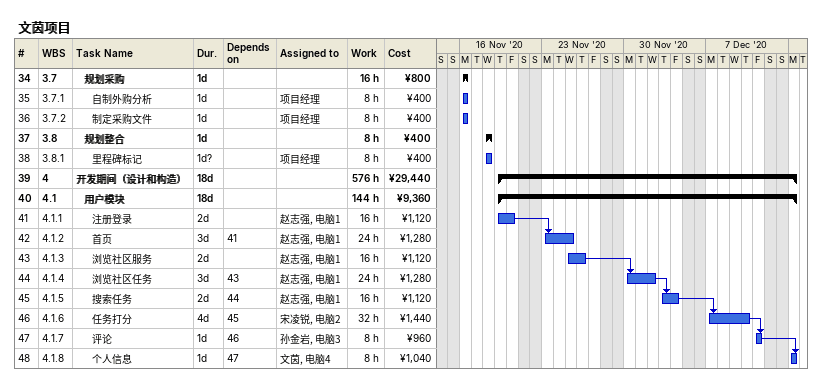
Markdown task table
文茵项目

| ID | WBS | Task | Duration | Start | Finish | Predecessors | Resources | Work (h) | Cost (¥) |
|---|---|---|---|---|---|---|---|---|---|
| 34 | 3.7 | **规划采购** | 1d | 2020-11-16 | 2020-11-16 |  |  | 16 | 800 |
| 35 | 3.7.1 | 自制外购分析 | 1d | 2020-11-16 | 2020-11-16 |  | 项目经理 | 8 | 400 |
| 36 | 3.7.2 | 制定采购文件 | 1d | 2020-11-16 | 2020-11-16 |  | 项目经理 | 8 | 400 |
| 37 | 3.8 | **规划整合** | 1d | 2020-11-18 | 2020-11-18 |  |  | 8 | 400 |
| 38 | 3.8.1 | 里程碑标记 | 1d? | 2020-11-18 | 2020-11-18 |  | 项目经理 | 8 | 400 |
| 39 | 4 | **开发期间（设计和构造）** | 18d | 2020-11-19 | 2020-12-14 |  |  | 576 | 29440 |
| 40 | 4.1 | **用户模块** | 18d | 2020-11-19 | 2020-12-14 |  |  | 144 | 9360 |
| 41 | 4.1.1 | 注册登录 | 2d | 2020-11-19 | 2020-11-20 |  | 赵志强, 电脑1 | 16 | 1120 |
| 42 | 4.1.2 | 首页 | 3d | 2020-11-23 | 2020-11-25 | 41 | 赵志强, 电脑1 | 24 | 1280 |
| 43 | 4.1.3 | 浏览社区服务 | 2d | 2020-11-25 | 2020-11-26 |  | 赵志强, 电脑1 | 16 | 1120 |
| 44 | 4.1.4 | 浏览社区任务 | 3d | 2020-11-30 | 2020-12-02 | 43 | 赵志强, 电脑1 | 24 | 1280 |
| 45 | 4.1.5 | 搜索任务 | 2d | 2020-12-03 | 2020-12-04 | 44 | 赵志强, 电脑1 | 16 | 1120 |
| 46 | 4.1.6 | 任务打分 | 4d | 2020-12-07 | 2020-12-10 | 45 | 宋凌锐, 电脑2 | 32 | 1440 |
| 47 | 4.1.7 | 评论 | 1d | 2020-12-11 | 2020-12-11 | 46 | 孙金岩, 电脑3 | 8 | 960 |
| 48 | 4.1.8 | 个人信息 | 1d | 2020-12-14 | 2020-12-14 | 47 | 文茵, 电脑4 | 8 | 1040 |
